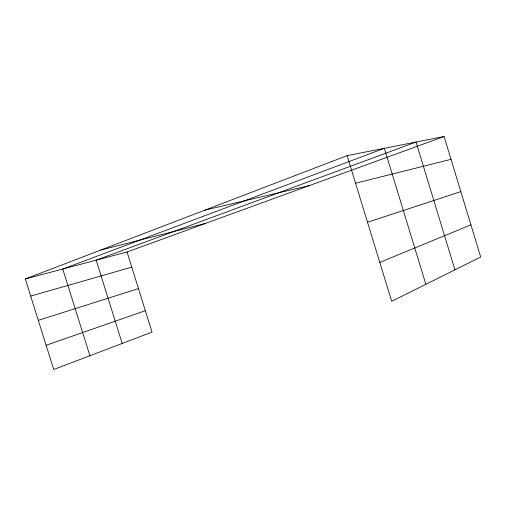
<?xml version="1.0" encoding="UTF-8"?>
<svg xmlns="http://www.w3.org/2000/svg" width="506" height="506" viewBox="0 0 506 506"><rect width="100%" height="100%" fill="white"/><g stroke="black" fill="none" stroke-linecap="round" stroke-linejoin="round"><path stroke-width="0.76" d="M379.797 262.412L470.922 224.835M444.097 136.512L127.063 251.975L152.021 332.113L53.725 369.488L25.3 278.964L347.129 155.646L444.097 136.512L480.7 257.029L391.695 301.304L347.129 155.646M46.128 345.294L145.355 310.69M367.514 222.267L460.833 191.622M38.292 320.342L138.473 288.603M30.676 296.099L131.781 267.143M25.3 278.964L127.063 251.975M100.808 250.034L205.373 223.456M355.573 183.242L451.029 159.333M204.955 210.123L309.318 185.601M122.193 343.454L96.184 260.166L416.046 142.047L454.938 269.843M89.897 355.731L62.757 269.034L384.358 148.296L425.856 284.315"/></g></svg>
